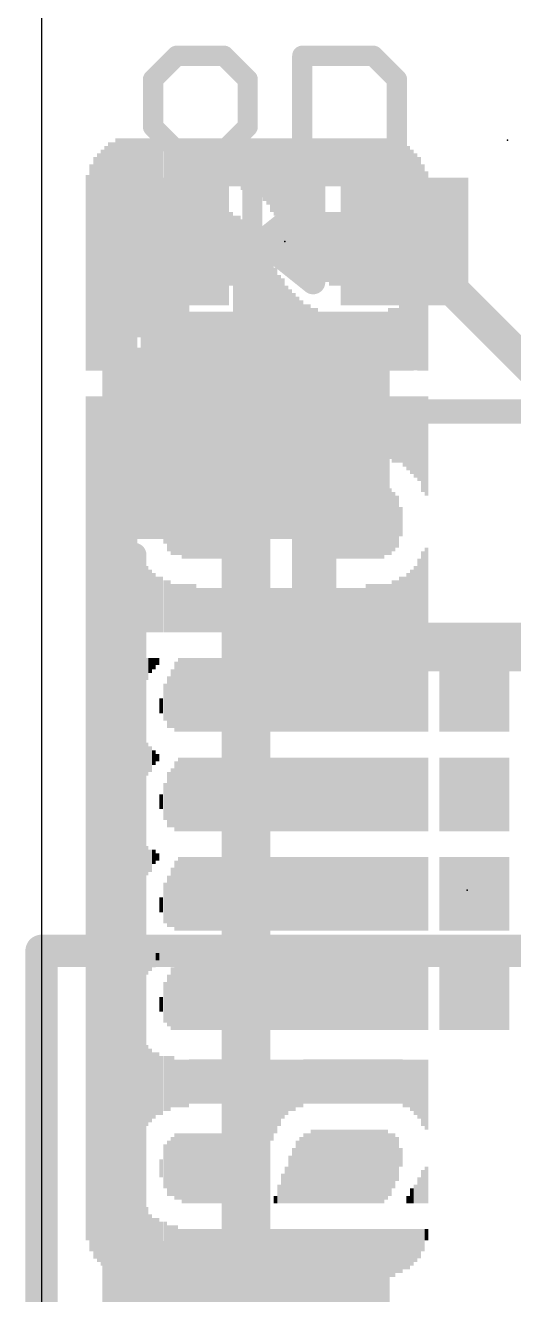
# Model space of a CAD drawing. Extents: x -0.1 to 33.1, y -0.2 to 19.1.
# Drawn here: x -0.1 to 2.96, y 6.35 to 14.31 of the extents above; entities that cross this region are included whole.
import ezdxf

# ---------------------------------------------------------------- set-up
doc = ezdxf.new("R2010")
doc.units = 0
for name, color, linetype in [('1', 12, 'CONTINUOUS'), ('20', 53, 'CONTINUOUS'), ('21', 40, 'CONTINUOUS'), ('22', 6, 'CONTINUOUS'), ('23', 40, 'CONTINUOUS'), ('24', 6, 'CONTINUOUS')]:
    doc.layers.add(name, color=color, linetype=linetype)

# ---------------------------------------------------------------- blocks, each defined once
blk = doc.blocks.new('RECT')
blk.add_solid([(-0.5, -0.5), (0.5, -0.5), (-0.5, 0.5), (0.5, 0.5)])

msp = doc.modelspace()

# ---------------------------------------------------------------- linework, layer by layer
at = {"layer": '1'}
for points, const_width in [([(0.774, 12.954), (0.774, 11.69)], 0.3048), ([(2.274, 12.954), (3.29, 11.938)], 0.2032), ([(0.774, 11.69), (1.281, 11.69)], 0.3048), ([(1.281, 11.69), (1.281, 11.0042)], 0.3048), ([(1.281, 11.69), (1.281, 10.414)], 0.3048), ([(1.281, 10.414), (1.281, 6.09)], 0.3048), ([(5.157, 10.414), (1.281, 10.414)], 0.3048), ([(0, 8.509), (33.02, 8.509)], 0.2032), ([(0, -0.127), (0, 8.509)], 0.2032)]:
    msp.add_lwpolyline(points, dxfattribs=dict(at, const_width=const_width))
for points, const_width in [([(0.8502, 12.954, 1), (0.6978, 12.954)], 0.1524), ([(2.3099, 12.9899, 1), (2.2381, 12.9181)], 0.1016), ([(0.774, 11.7662, 1), (0.774, 11.6138)], 0.1524), ([(1.3572, 11.69, 1), (1.2048, 11.69)], 0.1524), ([(1.3572, 11.69, 1), (1.2048, 11.69)], 0.1524), ([(1.281, 11.6138, 1), (1.281, 11.7662)], 0.1524), ([(0.6978, 11.69, 1), (0.8502, 11.69)], 0.1524), ([(1.2048, 11.0042, 1), (1.3572, 11.0042)], 0.1524), ([(1.3572, 10.414, 1), (1.2048, 10.414)], 0.1524), ([(1.281, 10.4902, 1), (1.281, 10.3378)], 0.1524), ([(1.2048, 10.414, 1), (1.3572, 10.414)], 0.1524), ([(0, 8.5598, 1), (0, 8.4582)], 0.1016), ([(0.0508, 8.509, 1), (-0.0508, 8.509)], 0.1016)]:
    msp.add_lwpolyline(points, format="xyb", dxfattribs=dict(at, const_width=const_width))
at = {"layer": '20'}
msp.add_line((0, 19.05), (0, 2.413), dxfattribs=at)
at = {"layer": '21'}
for points, const_width in [([(0.8468, 14.1187), (0.6985, 13.9704)], 0.127), ([(1.1434, 14.1187), (0.8468, 14.1187)], 0.127), ([(1.2917, 13.9704), (1.1434, 14.1187)], 0.127), ([(1.634, 13.5255), (1.634, 14.1187)], 0.127), ([(1.634, 14.1187), (2.0789, 14.1187)], 0.127), ([(2.0789, 14.1187), (2.2272, 13.9704)], 0.127), ([(0.6985, 13.9704), (0.6985, 13.6738)], 0.127), ([(1.2917, 13.6738), (1.2917, 13.9704)], 0.127), ([(2.2272, 13.9704), (2.2272, 13.5255)], 0.127), ([(0.6985, 13.6738), (0.8468, 13.5255)], 0.127), ([(1.1434, 13.5255), (1.2917, 13.6738)], 0.127), ([(0.8468, 13.5255), (1.1434, 13.5255)], 0.127), ([(1.7018, 13.208), (1.3843, 12.954)], 0.1524), ([(1.7018, 12.7), (1.7018, 13.208)], 0.1524), ([(1.5748, 13.1064), (1.7018, 13.1064)], 0.1524), ([(1.3843, 12.954), (1.7018, 12.7)], 0.1524), ([(1.3843, 12.954), (1.7018, 12.954)], 0.1524), ([(1.5748, 12.8016), (1.7018, 12.8016)], 0.1524), ([(2.281, 11.89), (4.881, 11.89)], 0.1524), ([(0.581, 10.99), (0.581, 6.79)], 0.1524)]:
    msp.add_lwpolyline(points, dxfattribs=dict(at, const_width=const_width))
for points, const_width in [([(0.8468, 14.1504, 1), (0.8468, 14.0869)], 0.0635), ([(0.8692, 14.0962, 1), (0.8243, 14.1411)], 0.0635), ([(1.1658, 14.1411, 1), (1.1209, 14.0962)], 0.0635), ([(1.1434, 14.0869, 1), (1.1434, 14.1504)], 0.0635), ([(1.634, 14.1504, 1), (1.634, 14.0869)], 0.0635), ([(1.6658, 14.1187, 1), (1.6023, 14.1187)], 0.0635), ([(2.1013, 14.1411, 1), (2.0564, 14.0962)], 0.0635), ([(2.0789, 14.0869, 1), (2.0789, 14.1504)], 0.0635), ([(0.7303, 13.9704, 1), (0.6667, 13.9704)], 0.0635), ([(0.676, 13.9928, 1), (0.721, 13.9479)], 0.0635), ([(1.3234, 13.9704, 1), (1.2599, 13.9704)], 0.0635), ([(1.2692, 13.9479, 1), (1.3141, 13.9928)], 0.0635), ([(2.2589, 13.9704, 1), (2.1954, 13.9704)], 0.0635), ([(2.2047, 13.9479, 1), (2.2496, 13.9928)], 0.0635), ([(0.6667, 13.6738, 1), (0.7303, 13.6738)], 0.0635), ([(0.721, 13.6962, 1), (0.676, 13.6513)], 0.0635), ([(1.2599, 13.6738, 1), (1.3234, 13.6738)], 0.0635), ([(1.3141, 13.6513, 1), (1.2692, 13.6962)], 0.0635), ([(0.8468, 13.5573, 1), (0.8468, 13.4938)], 0.0635), ([(0.8243, 13.503, 1), (0.8692, 13.548)], 0.0635), ([(1.1209, 13.548, 1), (1.1658, 13.503)], 0.0635), ([(1.1434, 13.4938, 1), (1.1434, 13.5573)], 0.0635), ([(1.6023, 13.5255, 1), (1.6658, 13.5255)], 0.0635), ([(2.1954, 13.5255, 1), (2.2589, 13.5255)], 0.0635), ([(1.7399, 13.208, 1), (1.6637, 13.208)], 0.0762), ([(1.7256, 13.1782, 1), (1.678, 13.2378)], 0.0762), ([(1.5748, 13.1445, 1), (1.5748, 13.0683)], 0.0762), ([(1.7018, 13.0683, 1), (1.7018, 13.1445)], 0.0762), ([(1.4081, 12.9838, 1), (1.3605, 12.9242)], 0.0762), ([(1.3843, 12.9921, 1), (1.3843, 12.9159)], 0.0762), ([(1.3605, 12.9838, 1), (1.4081, 12.9242)], 0.0762), ([(1.7018, 12.9159, 1), (1.7018, 12.9921)], 0.0762), ([(1.5748, 12.8397, 1), (1.5748, 12.7635)], 0.0762), ([(1.7018, 12.7635, 1), (1.7018, 12.8397)], 0.0762), ([(1.6637, 12.7, 1), (1.7399, 12.7)], 0.0762), ([(1.678, 12.6702, 1), (1.7256, 12.7298)], 0.0762), ([(2.281, 11.9281, 1), (2.281, 11.8519)], 0.0762), ([(0.6191, 10.99, 1), (0.5429, 10.99)], 0.0762), ([(0.5429, 6.79, 1), (0.6191, 6.79)], 0.0762)]:
    msp.add_lwpolyline(points, format="xyb", dxfattribs=dict(at, const_width=const_width))
at = {"layer": '23'}
for p in [(1.524, 12.954), (2.667, 8.89)]:
    msp.add_point(p, dxfattribs=at)
at = {"layer": '24'}
msp.add_point((2.921, 13.589), dxfattribs=at)

# ---------------------------------------------------------------- block references
at = {"layer": '1', "xscale": 0.8, "yscale": 0.8, "rotation": 90}
for p in [(0.774, 12.954), (2.274, 12.954)]:
    msp.add_blockref('RECT', p, dxfattribs=at)
at = {"layer": '1', "xscale": 1.8, "yscale": 1.2}
for p in [(1.281, 11.69), (1.281, 6.09)]:
    msp.add_blockref('RECT', p, dxfattribs=at)
at = {"layer": '21', "xscale": 0.762, "yscale": 0.127, "rotation": 90}
msp.add_blockref('RECT', (1.3208, 12.954), dxfattribs=at)
at = {"layer": '22', "rotation": 270}
for p, xscale, yscale in [((0.381, 12.8384), 1.3843, 0.0229), ((0.404, 12.8499), 1.4072, 0.0231), ((0.4271, 12.8613), 1.43, 0.0231), ((0.4502, 12.8613), 1.43, 0.0231), ((0.4733, 12.874), 1.4554, 0.0231), ((0.4964, 12.874), 1.4554, 0.0231), ((0.5196, 12.874), 1.4554, 0.0231), ((0.5427, 12.874), 1.4554, 0.0231), ((0.5658, 12.874), 1.4554, 0.0231), ((0.5889, 12.874), 1.4554, 0.0231), ((0.612, 13.3477), 0.508, 0.0231), ((0.635, 13.3706), 0.4623, 0.0229), ((0.658, 13.3934), 0.4166, 0.0231), ((0.6811, 13.4049), 0.3937, 0.0231), ((0.7042, 13.4163), 0.3708, 0.0231), ((0.7273, 13.4163), 0.3708, 0.0231), ((0.7504, 13.4277), 0.348, 0.0231), ((0.7736, 13.4391), 0.3251, 0.0231), ((0.7967, 13.4391), 0.3251, 0.0231), ((0.8198, 13.4391), 0.3251, 0.0231), ((0.8429, 13.4506), 0.3023, 0.0231), ((0.866, 13.4506), 0.3023, 0.0231), ((0.889, 13.4506), 0.3023, 0.0229), ((0.912, 13.4506), 0.3023, 0.0231), ((0.9351, 13.4506), 0.3023, 0.0231), ((0.9582, 13.4506), 0.3023, 0.0231), ((0.9813, 13.4506), 0.3023, 0.0231), ((1.0044, 13.4506), 0.3023, 0.0231), ((1.0276, 13.4506), 0.3023, 0.0231), ((1.0507, 13.4506), 0.3023, 0.0231), ((1.0738, 13.4506), 0.3023, 0.0231), ((1.0969, 13.4506), 0.3023, 0.0231), ((1.12, 13.4506), 0.3023, 0.0231), ((1.143, 13.4506), 0.3023, 0.0229), ((1.166, 13.4506), 0.3023, 0.0231), ((1.1891, 13.4506), 0.3023, 0.0231), ((1.2122, 13.4506), 0.3023, 0.0231), ((1.2353, 13.4506), 0.3023, 0.0231), ((1.2584, 13.4391), 0.3251, 0.0231), ((1.2816, 13.4391), 0.3251, 0.0231), ((1.3047, 13.4391), 0.3251, 0.0231), ((1.3278, 13.4277), 0.348, 0.0231), ((1.3509, 13.4163), 0.3708, 0.0231), ((1.374, 13.4163), 0.3708, 0.0231), ((1.397, 13.4049), 0.3937, 0.0229), ((1.42, 13.3934), 0.4166, 0.0231), ((1.4431, 13.3706), 0.4623, 0.0231), ((1.4662, 13.3591), 0.4851, 0.0231), ((1.4893, 13.335), 0.5334, 0.0231), ((1.5124, 13.3236), 0.5563, 0.0231), ((1.5356, 13.3007), 0.602, 0.0231), ((1.5587, 13.2779), 0.6477, 0.0231), ((1.5818, 13.2664), 0.6706, 0.0231), ((1.6049, 13.2436), 0.7163, 0.0231), ((1.628, 13.2321), 0.7391, 0.0231), ((1.651, 13.208), 0.7874, 0.0229), ((1.674, 13.1851), 0.8331, 0.0231), ((1.6971, 13.1737), 0.856, 0.0231), ((1.7202, 13.1623), 0.8788, 0.0231), ((1.7433, 13.1509), 0.9017, 0.0231), ((1.7664, 13.1509), 0.9017, 0.0231), ((1.7896, 13.4506), 0.3023, 0.0231), ((1.8127, 13.4506), 0.3023, 0.0231), ((1.8358, 13.4506), 0.3023, 0.0231), ((1.8589, 13.4506), 0.3023, 0.0231), ((1.882, 13.4506), 0.3023, 0.0231), ((1.905, 13.4506), 0.3023, 0.0229), ((1.928, 13.4506), 0.3023, 0.0231), ((1.9511, 13.4506), 0.3023, 0.0231), ((1.9742, 13.4506), 0.3023, 0.0231), ((1.9973, 13.4506), 0.3023, 0.0231), ((2.0204, 13.4506), 0.3023, 0.0231), ((2.0436, 13.4506), 0.3023, 0.0231), ((2.0667, 13.4506), 0.3023, 0.0231), ((2.0898, 13.4506), 0.3023, 0.0231), ((2.1129, 13.4506), 0.3023, 0.0231), ((2.136, 13.4506), 0.3023, 0.0231), ((2.159, 13.4506), 0.3023, 0.0229), ((2.182, 13.4391), 0.3251, 0.0231), ((2.2051, 13.4391), 0.3251, 0.0231), ((2.2282, 13.4391), 0.3251, 0.0231), ((2.2513, 13.415), 0.3226, 0.0231), ((2.2744, 13.415), 0.3226, 0.0231), ((2.2976, 13.3922), 0.3226, 0.0231), ((2.3207, 13.3693), 0.3226, 0.0231), ((0.3349, 12.8156), 1.3386, 0.0231), ((0.358, 12.827), 1.3614, 0.0231), ((2.3438, 13.3464), 0.3226, 0.0231), ((2.3669, 13.3121), 0.3454, 0.0231), ((0.2887, 12.7584), 1.2243, 0.0231), ((0.3118, 12.7927), 1.2929, 0.0231), ((2.39, 13.2664), 0.3454, 0.0231), ((2.413, 13.2309), 0.3251, 0.0229), ((0.866, 12.9197), 0.4394, 0.0231), ((0.889, 12.9083), 0.4623, 0.0229), ((0.912, 12.9083), 0.4623, 0.0231), ((0.9351, 12.9083), 0.4623, 0.0231), ((0.9582, 12.9083), 0.4623, 0.0231), ((0.9813, 12.9083), 0.4623, 0.0231), ((1.0044, 12.9083), 0.4623, 0.0231), ((1.0276, 12.9083), 0.4623, 0.0231), ((1.0507, 12.9083), 0.4623, 0.0231), ((1.0738, 12.9083), 0.4623, 0.0231), ((1.0969, 12.9083), 0.4623, 0.0231), ((1.12, 12.9083), 0.4623, 0.0231), ((1.143, 12.9083), 0.4623, 0.0229), ((1.166, 12.9083), 0.4623, 0.0231), ((1.1891, 12.9083), 0.4623, 0.0231), ((1.7896, 12.9197), 0.4394, 0.0231), ((1.8127, 12.9083), 0.4623, 0.0231), ((1.8358, 12.9083), 0.4623, 0.0231), ((1.8589, 12.9083), 0.4623, 0.0231), ((1.882, 12.9083), 0.4623, 0.0231), ((1.905, 12.9083), 0.4623, 0.0229), ((1.928, 12.9083), 0.4623, 0.0231), ((1.9511, 12.9083), 0.4623, 0.0231), ((1.9742, 12.9083), 0.4623, 0.0231), ((1.9973, 12.9083), 0.4623, 0.0231), ((2.0204, 12.9083), 0.4623, 0.0231), ((2.0436, 12.9083), 0.4623, 0.0231), ((2.0667, 12.9083), 0.4623, 0.0231), ((2.0898, 12.9083), 0.4623, 0.0231), ((2.1129, 12.9083), 0.4623, 0.0231), ((2.136, 12.9083), 0.4623, 0.0231), ((2.159, 12.9197), 0.4394, 0.0229), ((0.7736, 12.907), 0.3226, 0.0231), ((0.7967, 12.9083), 0.3708, 0.0231), ((0.8198, 12.9083), 0.4166, 0.0231), ((0.8429, 12.9083), 0.4166, 0.0231), ((1.2122, 12.6314), 0.9703, 0.0231), ((1.2353, 12.6314), 0.9703, 0.0231), ((1.2584, 12.62), 0.9474, 0.0231), ((1.2816, 12.6073), 0.922, 0.0231), ((1.3047, 12.5959), 0.8992, 0.0231), ((2.182, 12.9083), 0.4166, 0.0231), ((2.2051, 12.9083), 0.3708, 0.0231), ((2.2282, 12.907), 0.3226, 0.0231), ((0.7504, 12.907), 0.1854, 0.0231), ((1.3278, 12.5844), 0.8763, 0.0231), ((1.3509, 12.5616), 0.8306, 0.0231), ((2.2513, 12.907), 0.2311, 0.0231), ((1.374, 12.5387), 0.7849, 0.0231), ((1.397, 12.5273), 0.762, 0.0229), ((1.42, 12.5044), 0.7163, 0.0231), ((1.4431, 12.493), 0.6934, 0.0231), ((1.4662, 12.4689), 0.6452, 0.0231), ((1.4893, 12.446), 0.5994, 0.0231), ((2.413, 12.446), 0.5994, 0.0229), ((0.612, 12.5387), 0.3683, 0.0231), ((0.635, 12.5159), 0.3226, 0.0229), ((1.5124, 12.4346), 0.5766, 0.0231), ((1.5356, 12.4117), 0.5309, 0.0231), ((1.5587, 12.4003), 0.508, 0.0231), ((2.3669, 12.4117), 0.5309, 0.0231), ((2.39, 12.4346), 0.5766, 0.0231), ((0.658, 12.493), 0.2769, 0.0231), ((0.6811, 12.4816), 0.254, 0.0231), ((0.7042, 12.4701), 0.2311, 0.0231), ((0.7273, 12.4701), 0.2311, 0.0231), ((1.5818, 12.3889), 0.4851, 0.0231), ((1.6049, 12.3774), 0.4623, 0.0231), ((1.628, 12.366), 0.4394, 0.0231), ((2.2976, 12.366), 0.4394, 0.0231), ((2.3207, 12.3774), 0.4623, 0.0231), ((2.3438, 12.3889), 0.4851, 0.0231), ((0.7504, 12.4574), 0.2057, 0.0231), ((0.7736, 12.3533), 0.414, 0.0231), ((0.7967, 12.3419), 0.3912, 0.0231), ((0.8198, 12.3419), 0.3912, 0.0231), ((0.8429, 12.3419), 0.3912, 0.0231), ((0.866, 12.3304), 0.3683, 0.0231), ((0.889, 12.3304), 0.3683, 0.0229), ((0.912, 12.3304), 0.3683, 0.0231), ((0.9351, 12.3304), 0.3683, 0.0231), ((0.9582, 12.3304), 0.3683, 0.0231), ((0.9813, 12.3304), 0.3683, 0.0231), ((1.0044, 12.3304), 0.3683, 0.0231), ((1.0276, 12.3304), 0.3683, 0.0231), ((1.0507, 12.3304), 0.3683, 0.0231), ((1.0738, 12.3304), 0.3683, 0.0231), ((1.0969, 12.3304), 0.3683, 0.0231), ((1.12, 12.3304), 0.3683, 0.0231), ((1.143, 12.3304), 0.3683, 0.0229), ((1.166, 12.3304), 0.3683, 0.0231), ((1.1891, 12.3304), 0.3683, 0.0231), ((1.651, 12.3533), 0.414, 0.0229), ((1.674, 12.3533), 0.414, 0.0231), ((1.6971, 12.3419), 0.3912, 0.0231), ((1.7202, 12.3419), 0.3912, 0.0231), ((1.7433, 12.3304), 0.3683, 0.0231), ((1.7664, 12.3304), 0.3683, 0.0231), ((1.7896, 12.3304), 0.3683, 0.0231), ((1.8127, 12.3304), 0.3683, 0.0231), ((1.8358, 12.3304), 0.3683, 0.0231), ((1.8589, 12.3304), 0.3683, 0.0231), ((1.882, 12.3304), 0.3683, 0.0231), ((1.905, 12.3304), 0.3683, 0.0229), ((1.928, 12.3304), 0.3683, 0.0231), ((1.9511, 12.3304), 0.3683, 0.0231), ((1.9742, 12.3304), 0.3683, 0.0231), ((1.9973, 12.3304), 0.3683, 0.0231), ((2.0204, 12.3304), 0.3683, 0.0231), ((2.0436, 12.3304), 0.3683, 0.0231), ((2.0667, 12.3304), 0.3683, 0.0231), ((2.0898, 12.3304), 0.3683, 0.0231), ((2.1129, 12.3304), 0.3683, 0.0231), ((2.136, 12.3304), 0.3683, 0.0231), ((2.159, 12.3304), 0.3683, 0.0229), ((2.182, 12.3419), 0.3912, 0.0231), ((2.2051, 12.3419), 0.3912, 0.0231), ((2.2282, 12.3419), 0.3912, 0.0231), ((2.2513, 12.3533), 0.414, 0.0231), ((2.2744, 12.3533), 0.414, 0.0231), ((0.2887, 9.3396), 5.2883, 0.0231), ((0.3118, 9.3053), 5.3569, 0.0231), ((0.3349, 9.2824), 5.4026, 0.0231), ((0.358, 9.271), 5.4254, 0.0231), ((0.381, 9.2596), 5.4483, 0.0229), ((0.404, 9.2481), 5.4712, 0.0231), ((0.4271, 9.2481), 5.4712, 0.0231), ((0.4502, 9.2367), 5.494, 0.0231), ((0.4733, 9.2367), 5.494, 0.0231), ((0.4964, 9.224), 5.5194, 0.0231), ((0.5196, 9.224), 5.5194, 0.0231), ((0.5427, 9.224), 5.5194, 0.0231), ((0.5658, 9.224), 5.5194, 0.0231), ((0.5889, 9.224), 5.5194, 0.0231), ((0.7736, 11.7767), 0.414, 0.0231), ((0.7967, 11.7767), 0.414, 0.0231), ((0.8198, 11.7881), 0.3912, 0.0231), ((0.8429, 11.7881), 0.3912, 0.0231), ((0.866, 11.7881), 0.3912, 0.0231), ((0.889, 11.7881), 0.3912, 0.0229), ((0.912, 11.7996), 0.3683, 0.0231), ((0.9351, 11.7996), 0.3683, 0.0231), ((0.9582, 11.7996), 0.3683, 0.0231), ((0.9813, 11.7996), 0.3683, 0.0231), ((1.0044, 11.7996), 0.3683, 0.0231), ((1.0276, 11.7996), 0.3683, 0.0231), ((1.0507, 11.7996), 0.3683, 0.0231), ((1.0738, 11.7996), 0.3683, 0.0231), ((1.0969, 11.7996), 0.3683, 0.0231), ((1.12, 11.7996), 0.3683, 0.0231), ((1.143, 11.7996), 0.3683, 0.0229), ((1.166, 11.7996), 0.3683, 0.0231), ((1.1891, 11.7996), 0.3683, 0.0231), ((1.2122, 11.7996), 0.3683, 0.0231), ((1.2353, 11.7996), 0.3683, 0.0231), ((1.2584, 11.7996), 0.3683, 0.0231), ((1.2816, 11.7996), 0.3683, 0.0231), ((1.3047, 11.7996), 0.3683, 0.0231), ((1.3278, 11.7996), 0.3683, 0.0231), ((1.3509, 11.7996), 0.3683, 0.0231), ((1.374, 11.7996), 0.3683, 0.0231), ((1.397, 11.7996), 0.3683, 0.0229), ((1.42, 11.7996), 0.3683, 0.0231), ((1.4431, 11.7996), 0.3683, 0.0231), ((1.4662, 11.7996), 0.3683, 0.0231), ((1.4893, 11.7996), 0.3683, 0.0231), ((1.5124, 11.7996), 0.3683, 0.0231), ((1.5356, 11.7996), 0.3683, 0.0231), ((1.5587, 11.7996), 0.3683, 0.0231), ((1.5818, 11.7996), 0.3683, 0.0231), ((1.6049, 11.7996), 0.3683, 0.0231), ((1.628, 11.7996), 0.3683, 0.0231), ((1.651, 11.7996), 0.3683, 0.0229), ((1.674, 11.7996), 0.3683, 0.0231), ((1.6971, 11.7996), 0.3683, 0.0231), ((1.7202, 11.7996), 0.3683, 0.0231), ((1.7433, 11.7996), 0.3683, 0.0231), ((1.7664, 11.7996), 0.3683, 0.0231), ((1.7896, 11.7996), 0.3683, 0.0231), ((1.8127, 11.7996), 0.3683, 0.0231), ((1.8358, 11.7996), 0.3683, 0.0231), ((1.8589, 11.7996), 0.3683, 0.0231), ((1.882, 11.7996), 0.3683, 0.0231), ((1.905, 11.7996), 0.3683, 0.0229), ((1.928, 11.7996), 0.3683, 0.0231), ((1.9511, 11.7996), 0.3683, 0.0231), ((1.9742, 11.7996), 0.3683, 0.0231), ((1.9973, 11.7996), 0.3683, 0.0231), ((2.0204, 11.7996), 0.3683, 0.0231), ((2.0436, 11.7996), 0.3683, 0.0231), ((2.0667, 11.7996), 0.3683, 0.0231), ((2.0898, 11.7996), 0.3683, 0.0231), ((2.1129, 11.7881), 0.3912, 0.0231), ((2.136, 11.7881), 0.3912, 0.0231), ((2.159, 11.7881), 0.3912, 0.0229), ((2.182, 11.7881), 0.3912, 0.0231), ((2.2051, 11.7767), 0.414, 0.0231), ((2.2282, 11.7767), 0.414, 0.0231), ((2.2513, 11.7767), 0.414, 0.0231), ((2.2744, 11.764), 0.4394, 0.0231), ((2.2976, 11.7526), 0.4623, 0.0231), ((2.3207, 11.7412), 0.4851, 0.0231), ((2.3438, 11.7297), 0.508, 0.0231), ((2.3669, 11.7183), 0.5309, 0.0231), ((2.39, 11.684), 0.5994, 0.0231), ((2.413, 11.6726), 0.6223, 0.0229), ((0.612, 11.5799), 0.3912, 0.0231), ((0.635, 11.6027), 0.3454, 0.0229), ((0.658, 11.6256), 0.2997, 0.0231), ((0.6811, 11.637), 0.2769, 0.0231), ((0.7042, 11.6484), 0.254, 0.0231), ((0.7273, 11.6599), 0.2311, 0.0231), ((0.7504, 11.6599), 0.2311, 0.0231), ((0.7967, 11.1989), 0.3708, 0.0231), ((0.8198, 11.1989), 0.4166, 0.0231), ((0.8429, 11.1989), 0.4166, 0.0231), ((0.866, 11.2103), 0.4394, 0.0231), ((0.889, 11.1989), 0.4623, 0.0229), ((0.912, 11.1989), 0.4623, 0.0231), ((0.9351, 11.1989), 0.4623, 0.0231), ((0.9582, 11.1989), 0.4623, 0.0231), ((0.9813, 11.1989), 0.4623, 0.0231), ((1.0044, 11.1989), 0.4623, 0.0231), ((1.0276, 11.1989), 0.4623, 0.0231), ((1.0507, 11.1989), 0.4623, 0.0231), ((1.0738, 11.1989), 0.4623, 0.0231), ((1.0969, 11.1989), 0.4623, 0.0231), ((1.12, 11.1989), 0.4623, 0.0231), ((1.143, 11.1989), 0.4623, 0.0229), ((1.166, 11.1989), 0.4623, 0.0231), ((1.1891, 11.1989), 0.4623, 0.0231), ((1.2122, 11.1989), 0.4623, 0.0231), ((1.2353, 11.1989), 0.4623, 0.0231), ((1.2584, 11.1989), 0.4623, 0.0231), ((1.2816, 11.1989), 0.4623, 0.0231), ((1.3047, 11.1989), 0.4623, 0.0231), ((1.3278, 11.1989), 0.4623, 0.0231), ((1.3509, 11.1989), 0.4623, 0.0231), ((1.374, 11.1989), 0.4623, 0.0231), ((1.397, 11.1989), 0.4623, 0.0229), ((1.5818, 10.9677), 0.9246, 0.0231), ((1.6049, 10.9677), 0.9246, 0.0231), ((1.628, 10.9677), 0.9246, 0.0231), ((1.651, 10.9677), 0.9246, 0.0229), ((1.674, 10.9677), 0.9246, 0.0231), ((1.6971, 10.9677), 0.9246, 0.0231), ((1.7202, 10.9677), 0.9246, 0.0231), ((1.7433, 10.9677), 0.9246, 0.0231), ((1.7664, 10.9677), 0.9246, 0.0231), ((1.7896, 10.9677), 0.9246, 0.0231), ((1.8127, 10.9677), 0.9246, 0.0231), ((1.8358, 10.9677), 0.9246, 0.0231), ((1.8589, 11.1989), 0.4623, 0.0231), ((1.882, 11.1989), 0.4623, 0.0231), ((1.905, 11.1989), 0.4623, 0.0229), ((1.928, 11.1989), 0.4623, 0.0231), ((1.9511, 11.1989), 0.4623, 0.0231), ((1.9742, 11.1989), 0.4623, 0.0231), ((1.9973, 11.1989), 0.4623, 0.0231), ((2.0204, 11.1989), 0.4623, 0.0231), ((2.0436, 11.1989), 0.4623, 0.0231), ((2.0667, 11.1989), 0.4623, 0.0231), ((2.0898, 11.1989), 0.4623, 0.0231), ((2.1129, 11.1989), 0.4623, 0.0231), ((2.136, 11.1989), 0.4623, 0.0231), ((2.159, 11.1989), 0.4166, 0.0229), ((2.182, 11.1989), 0.4166, 0.0231), ((2.2051, 11.1989), 0.3708, 0.0231), ((0.7736, 11.2001), 0.2769, 0.0231), ((2.2282, 11.1989), 0.3251, 0.0231), ((0.7504, 11.1989), 0.1372, 0.0231), ((2.2513, 11.1989), 0.1829, 0.0231), ((0.612, 10.7709), 0.5309, 0.0231), ((2.39, 10.7594), 0.508, 0.0231), ((2.413, 10.7709), 0.5309, 0.0229), ((0.635, 10.7366), 0.4623, 0.0229), ((0.658, 10.7137), 0.4166, 0.0231), ((0.6811, 10.7023), 0.3937, 0.0231), ((2.3207, 10.7023), 0.3937, 0.0231), ((2.3438, 10.7137), 0.4166, 0.0231), ((2.3669, 10.7366), 0.4623, 0.0231), ((0.7042, 10.6909), 0.3708, 0.0231), ((0.7273, 10.6794), 0.348, 0.0231), ((0.7504, 10.6794), 0.348, 0.0231), ((0.7736, 10.668), 0.3251, 0.0231), ((0.7967, 10.668), 0.3251, 0.0231), ((2.2051, 10.668), 0.3251, 0.0231), ((2.2282, 10.668), 0.3251, 0.0231), ((2.2513, 10.6794), 0.348, 0.0231), ((2.2744, 10.6794), 0.348, 0.0231), ((2.2976, 10.6909), 0.3708, 0.0231), ((0.8198, 10.6566), 0.3023, 0.0231), ((0.8429, 10.6566), 0.3023, 0.0231), ((0.866, 10.6566), 0.3023, 0.0231), ((0.889, 10.6566), 0.3023, 0.0229), ((0.912, 10.6566), 0.3023, 0.0231), ((0.9351, 10.6566), 0.3023, 0.0231), ((0.9582, 10.6566), 0.3023, 0.0231), ((0.9813, 10.6439), 0.2769, 0.0231), ((1.0044, 10.6439), 0.2769, 0.0231), ((1.0276, 10.6439), 0.2769, 0.0231), ((1.0507, 10.6439), 0.2769, 0.0231), ((1.0738, 10.6439), 0.2769, 0.0231), ((1.0969, 10.6439), 0.2769, 0.0231), ((1.12, 10.6439), 0.2769, 0.0231), ((1.143, 10.6439), 0.2769, 0.0229), ((1.166, 10.6439), 0.2769, 0.0231), ((1.1891, 10.6439), 0.2769, 0.0231), ((1.2122, 10.6439), 0.2769, 0.0231), ((1.2353, 10.6439), 0.2769, 0.0231), ((1.2584, 10.6439), 0.2769, 0.0231), ((1.2816, 10.6439), 0.2769, 0.0231), ((1.3047, 10.6439), 0.2769, 0.0231), ((1.3278, 10.6439), 0.2769, 0.0231), ((1.3509, 10.6439), 0.2769, 0.0231), ((1.374, 10.6439), 0.2769, 0.0231), ((1.397, 10.6439), 0.2769, 0.0229), ((1.42, 10.6439), 0.2769, 0.0231), ((1.4431, 10.6439), 0.2769, 0.0231), ((1.4662, 10.6439), 0.2769, 0.0231), ((1.4893, 10.6439), 0.2769, 0.0231), ((1.5124, 10.6439), 0.2769, 0.0231), ((1.5356, 10.6439), 0.2769, 0.0231), ((1.5587, 10.6439), 0.2769, 0.0231), ((1.8589, 10.6439), 0.2769, 0.0231), ((1.882, 10.6439), 0.2769, 0.0231), ((1.905, 10.6439), 0.2769, 0.0229), ((1.928, 10.6439), 0.2769, 0.0231), ((1.9511, 10.6439), 0.2769, 0.0231), ((1.9742, 10.6439), 0.2769, 0.0231), ((1.9973, 10.6439), 0.2769, 0.0231), ((2.0204, 10.6439), 0.2769, 0.0231), ((2.0436, 10.6566), 0.3023, 0.0231), ((2.0667, 10.6566), 0.3023, 0.0231), ((2.0898, 10.6566), 0.3023, 0.0231), ((2.1129, 10.6566), 0.3023, 0.0231), ((2.136, 10.6566), 0.3023, 0.0231), ((2.159, 10.6566), 0.3023, 0.0229), ((2.182, 10.6566), 0.3023, 0.0231), ((0.612, 10.2299), 0.2311, 0.0231), ((0.635, 10.2641), 0.1626, 0.0229), ((0.658, 10.2756), 0.1397, 0.0231), ((0.6811, 10.2984), 0.094, 0.0231), ((0.7042, 10.3099), 0.0711, 0.0231), ((0.7273, 10.3226), 0.0457, 0.0231), ((0.866, 10.1143), 0.4623, 0.0231), ((0.889, 10.1143), 0.4623, 0.0229), ((0.912, 10.1143), 0.4623, 0.0231), ((0.9351, 10.1143), 0.4623, 0.0231), ((0.9582, 10.1143), 0.4623, 0.0231), ((0.9813, 10.1143), 0.4623, 0.0231), ((1.0044, 10.1143), 0.4623, 0.0231), ((1.0276, 10.1143), 0.4623, 0.0231), ((1.0507, 10.1143), 0.4623, 0.0231), ((1.0738, 10.1143), 0.4623, 0.0231), ((1.0969, 10.1143), 0.4623, 0.0231), ((1.12, 10.1143), 0.4623, 0.0231), ((1.143, 10.1143), 0.4623, 0.0229), ((1.166, 10.1143), 0.4623, 0.0231), ((1.1891, 10.1143), 0.4623, 0.0231), ((1.2122, 10.1143), 0.4623, 0.0231), ((1.2353, 10.1143), 0.4623, 0.0231), ((1.2584, 10.1143), 0.4623, 0.0231), ((1.2816, 10.1143), 0.4623, 0.0231), ((1.3047, 10.1143), 0.4623, 0.0231), ((1.3278, 10.1143), 0.4623, 0.0231), ((1.3509, 10.1143), 0.4623, 0.0231), ((1.374, 10.1143), 0.4623, 0.0231), ((1.397, 10.1143), 0.4623, 0.0229), ((1.42, 10.1143), 0.4623, 0.0231), ((1.4431, 10.1143), 0.4623, 0.0231), ((1.4662, 10.1143), 0.4623, 0.0231), ((1.4893, 10.1143), 0.4623, 0.0231), ((1.5124, 10.1143), 0.4623, 0.0231), ((1.5356, 10.1143), 0.4623, 0.0231), ((1.5587, 10.1143), 0.4623, 0.0231), ((1.5818, 10.1143), 0.4623, 0.0231), ((1.6049, 10.1143), 0.4623, 0.0231), ((1.628, 10.1143), 0.4623, 0.0231), ((1.651, 10.1143), 0.4623, 0.0229), ((1.674, 10.1143), 0.4623, 0.0231), ((1.6971, 10.1143), 0.4623, 0.0231), ((1.7202, 10.1143), 0.4623, 0.0231), ((1.7433, 10.1143), 0.4623, 0.0231), ((1.7664, 10.1143), 0.4623, 0.0231), ((1.7896, 10.1143), 0.4623, 0.0231), ((1.8127, 10.1143), 0.4623, 0.0231), ((1.8358, 10.1143), 0.4623, 0.0231), ((1.8589, 10.1143), 0.4623, 0.0231), ((1.882, 10.1143), 0.4623, 0.0231), ((1.905, 10.1143), 0.4623, 0.0229), ((1.928, 10.1143), 0.4623, 0.0231), ((1.9511, 10.1143), 0.4623, 0.0231), ((1.9742, 10.1143), 0.4623, 0.0231), ((1.9973, 10.1143), 0.4623, 0.0231), ((2.0204, 10.1143), 0.4623, 0.0231), ((2.0436, 10.1143), 0.4623, 0.0231), ((2.0667, 10.1143), 0.4623, 0.0231), ((2.0898, 10.1143), 0.4623, 0.0231), ((2.1129, 10.1143), 0.4623, 0.0231), ((2.136, 10.1143), 0.4623, 0.0231), ((2.159, 10.1143), 0.4623, 0.0229), ((2.182, 10.1143), 0.4623, 0.0231), ((2.2051, 10.1143), 0.4623, 0.0231), ((2.2282, 10.1143), 0.4623, 0.0231), ((2.2513, 10.1143), 0.4623, 0.0231), ((2.2744, 10.1143), 0.4623, 0.0231), ((2.2976, 10.1143), 0.4623, 0.0231), ((2.3207, 10.1143), 0.4623, 0.0231), ((2.3438, 10.1143), 0.4623, 0.0231), ((2.3669, 10.1143), 0.4623, 0.0231), ((2.39, 10.1143), 0.4623, 0.0231), ((2.413, 10.1143), 0.4623, 0.0229), ((2.5053, 10.1143), 0.4623, 0.0231), ((2.5284, 10.1143), 0.4623, 0.0231), ((2.5516, 10.1143), 0.4623, 0.0231), ((2.5747, 10.1143), 0.4623, 0.0231), ((2.5978, 10.1143), 0.4623, 0.0231), ((2.6209, 10.1143), 0.4623, 0.0231), ((2.644, 10.1143), 0.4623, 0.0231), ((2.667, 10.1143), 0.4623, 0.0229), ((2.69, 10.1143), 0.4623, 0.0231), ((2.7131, 10.1143), 0.4623, 0.0231), ((2.7362, 10.1143), 0.4623, 0.0231), ((2.7593, 10.1143), 0.4623, 0.0231), ((2.7824, 10.1143), 0.4623, 0.0231), ((2.8056, 10.1143), 0.4623, 0.0231), ((2.8287, 10.1143), 0.4623, 0.0231), ((2.8518, 10.1143), 0.4623, 0.0231), ((2.8749, 10.1143), 0.4623, 0.0231), ((2.898, 10.1143), 0.4623, 0.0231), ((2.921, 10.1143), 0.4623, 0.0229), ((0.8198, 10.0902), 0.3683, 0.0231), ((0.8429, 10.1029), 0.4394, 0.0231), ((0.7736, 10.0673), 0.2311, 0.0231), ((0.7967, 10.0673), 0.3226, 0.0231), ((0.7504, 10.0444), 0.094, 0.0231), ((0.612, 9.6977), 0.3708, 0.0231), ((0.635, 9.699), 0.2769, 0.0229), ((0.658, 9.7104), 0.2083, 0.0231), ((0.6811, 9.7104), 0.1626, 0.0231), ((0.7042, 9.7206), 0.0914, 0.0231), ((0.7273, 9.7206), 0.0457, 0.0231), ((0.866, 9.4894), 0.4623, 0.0231), ((0.889, 9.4894), 0.4623, 0.0229), ((0.912, 9.4894), 0.4623, 0.0231), ((0.9351, 9.4894), 0.4623, 0.0231), ((0.9582, 9.4894), 0.4623, 0.0231), ((0.9813, 9.4894), 0.4623, 0.0231), ((1.0044, 9.4894), 0.4623, 0.0231), ((1.0276, 9.4894), 0.4623, 0.0231), ((1.0507, 9.4894), 0.4623, 0.0231), ((1.0738, 9.4894), 0.4623, 0.0231), ((1.0969, 9.4894), 0.4623, 0.0231), ((1.12, 9.4894), 0.4623, 0.0231), ((1.143, 9.4894), 0.4623, 0.0229), ((1.166, 9.4894), 0.4623, 0.0231), ((1.1891, 9.4894), 0.4623, 0.0231), ((1.2122, 9.4894), 0.4623, 0.0231), ((1.2353, 9.4894), 0.4623, 0.0231), ((1.2584, 9.4894), 0.4623, 0.0231), ((1.2816, 9.4894), 0.4623, 0.0231), ((1.3047, 9.4894), 0.4623, 0.0231), ((1.3278, 9.4894), 0.4623, 0.0231), ((1.3509, 9.4894), 0.4623, 0.0231), ((1.374, 9.4894), 0.4623, 0.0231), ((1.397, 9.4894), 0.4623, 0.0229), ((1.42, 9.4894), 0.4623, 0.0231), ((1.4431, 9.4894), 0.4623, 0.0231), ((1.4662, 9.4894), 0.4623, 0.0231), ((1.4893, 9.4894), 0.4623, 0.0231), ((1.5124, 9.4894), 0.4623, 0.0231), ((1.5356, 9.4894), 0.4623, 0.0231), ((1.5587, 9.4894), 0.4623, 0.0231), ((1.5818, 9.4894), 0.4623, 0.0231), ((1.6049, 9.4894), 0.4623, 0.0231), ((1.628, 9.4894), 0.4623, 0.0231), ((1.651, 9.4894), 0.4623, 0.0229), ((1.674, 9.4894), 0.4623, 0.0231), ((1.6971, 9.4894), 0.4623, 0.0231), ((1.7202, 9.4894), 0.4623, 0.0231), ((1.7433, 9.4894), 0.4623, 0.0231), ((1.7664, 9.4894), 0.4623, 0.0231), ((1.7896, 9.4894), 0.4623, 0.0231), ((1.8127, 9.4894), 0.4623, 0.0231), ((1.8358, 9.4894), 0.4623, 0.0231), ((1.8589, 9.4894), 0.4623, 0.0231), ((1.882, 9.4894), 0.4623, 0.0231), ((1.905, 9.4894), 0.4623, 0.0229), ((1.928, 9.4894), 0.4623, 0.0231), ((1.9511, 9.4894), 0.4623, 0.0231), ((1.9742, 9.4894), 0.4623, 0.0231), ((1.9973, 9.4894), 0.4623, 0.0231), ((2.0204, 9.4894), 0.4623, 0.0231), ((2.0436, 9.4894), 0.4623, 0.0231), ((2.0667, 9.4894), 0.4623, 0.0231), ((2.0898, 9.4894), 0.4623, 0.0231), ((2.1129, 9.4894), 0.4623, 0.0231), ((2.136, 9.4894), 0.4623, 0.0231), ((2.159, 9.4894), 0.4623, 0.0229), ((2.182, 9.4894), 0.4623, 0.0231), ((2.2051, 9.4894), 0.4623, 0.0231), ((2.2282, 9.4894), 0.4623, 0.0231), ((2.2513, 9.4894), 0.4623, 0.0231), ((2.2744, 9.4894), 0.4623, 0.0231), ((2.2976, 9.4894), 0.4623, 0.0231), ((2.3207, 9.4894), 0.4623, 0.0231), ((2.3438, 9.4894), 0.4623, 0.0231), ((2.3669, 9.4894), 0.4623, 0.0231), ((2.39, 9.4894), 0.4623, 0.0231), ((2.413, 9.4894), 0.4623, 0.0229), ((2.5053, 9.4894), 0.4623, 0.0231), ((2.5284, 9.4894), 0.4623, 0.0231), ((2.5516, 9.4894), 0.4623, 0.0231), ((2.5747, 9.4894), 0.4623, 0.0231), ((2.5978, 9.4894), 0.4623, 0.0231), ((2.6209, 9.4894), 0.4623, 0.0231), ((2.644, 9.4894), 0.4623, 0.0231), ((2.667, 9.4894), 0.4623, 0.0229), ((2.69, 9.4894), 0.4623, 0.0231), ((2.7131, 9.4894), 0.4623, 0.0231), ((2.7362, 9.4894), 0.4623, 0.0231), ((2.7593, 9.4894), 0.4623, 0.0231), ((2.7824, 9.4894), 0.4623, 0.0231), ((2.8056, 9.4894), 0.4623, 0.0231), ((2.8287, 9.4894), 0.4623, 0.0231), ((2.8518, 9.4894), 0.4623, 0.0231), ((2.8749, 9.4894), 0.4623, 0.0231), ((2.898, 9.4894), 0.4623, 0.0231), ((2.921, 9.4894), 0.4623, 0.0229), ((0.7967, 9.4564), 0.3454, 0.0231), ((0.8198, 9.4679), 0.3683, 0.0231), ((0.8429, 9.478), 0.4394, 0.0231), ((0.7736, 9.445), 0.2311, 0.0231), ((0.7504, 9.4437), 0.0914, 0.0231), ((0.612, 9.0742), 0.3683, 0.0231), ((0.635, 9.0742), 0.2769, 0.0229), ((0.658, 9.0742), 0.1854, 0.0231), ((0.6811, 9.0742), 0.1397, 0.0231), ((0.7042, 9.0983), 0.0914, 0.0231), ((0.7273, 9.0983), 0.0457, 0.0231), ((0.8429, 8.8557), 0.4394, 0.0231), ((0.866, 8.8671), 0.4623, 0.0231), ((0.889, 8.8671), 0.4623, 0.0229), ((0.912, 8.8671), 0.4623, 0.0231), ((0.9351, 8.8671), 0.4623, 0.0231), ((0.9582, 8.8671), 0.4623, 0.0231), ((0.9813, 8.8671), 0.4623, 0.0231), ((1.0044, 8.8671), 0.4623, 0.0231), ((1.0276, 8.8671), 0.4623, 0.0231), ((1.0507, 8.8671), 0.4623, 0.0231), ((1.0738, 8.8671), 0.4623, 0.0231), ((1.0969, 8.8671), 0.4623, 0.0231), ((1.12, 8.8671), 0.4623, 0.0231), ((1.143, 8.8671), 0.4623, 0.0229), ((1.166, 8.8671), 0.4623, 0.0231), ((1.1891, 8.8671), 0.4623, 0.0231), ((1.2122, 8.8671), 0.4623, 0.0231), ((1.2353, 8.8671), 0.4623, 0.0231), ((1.2584, 8.8671), 0.4623, 0.0231), ((1.2816, 8.8671), 0.4623, 0.0231), ((1.3047, 8.8671), 0.4623, 0.0231), ((1.3278, 8.8671), 0.4623, 0.0231), ((1.3509, 8.8671), 0.4623, 0.0231), ((1.374, 8.8671), 0.4623, 0.0231), ((1.397, 8.8671), 0.4623, 0.0229), ((1.42, 8.8671), 0.4623, 0.0231), ((1.4431, 8.8671), 0.4623, 0.0231), ((1.4662, 8.8671), 0.4623, 0.0231), ((1.4893, 8.8671), 0.4623, 0.0231), ((1.5124, 8.8671), 0.4623, 0.0231), ((1.5356, 8.8671), 0.4623, 0.0231), ((1.5587, 8.8671), 0.4623, 0.0231), ((1.5818, 8.8671), 0.4623, 0.0231), ((1.6049, 8.8671), 0.4623, 0.0231), ((1.628, 8.8671), 0.4623, 0.0231), ((1.651, 8.8671), 0.4623, 0.0229), ((1.674, 8.8671), 0.4623, 0.0231), ((1.6971, 8.8671), 0.4623, 0.0231), ((1.7202, 8.8671), 0.4623, 0.0231), ((1.7433, 8.8671), 0.4623, 0.0231), ((1.7664, 8.8671), 0.4623, 0.0231), ((1.7896, 8.8671), 0.4623, 0.0231), ((1.8127, 8.8671), 0.4623, 0.0231), ((1.8358, 8.8671), 0.4623, 0.0231), ((1.8589, 8.8671), 0.4623, 0.0231), ((1.882, 8.8671), 0.4623, 0.0231), ((1.905, 8.8671), 0.4623, 0.0229), ((1.928, 8.8671), 0.4623, 0.0231), ((1.9511, 8.8671), 0.4623, 0.0231), ((1.9742, 8.8671), 0.4623, 0.0231), ((1.9973, 8.8671), 0.4623, 0.0231), ((2.0204, 8.8671), 0.4623, 0.0231), ((2.0436, 8.8671), 0.4623, 0.0231), ((2.0667, 8.8671), 0.4623, 0.0231), ((2.0898, 8.8671), 0.4623, 0.0231), ((2.1129, 8.8671), 0.4623, 0.0231), ((2.136, 8.8671), 0.4623, 0.0231), ((2.159, 8.8671), 0.4623, 0.0229), ((2.182, 8.8671), 0.4623, 0.0231), ((2.2051, 8.8671), 0.4623, 0.0231), ((2.2282, 8.8671), 0.4623, 0.0231), ((2.2513, 8.8671), 0.4623, 0.0231), ((2.2744, 8.8671), 0.4623, 0.0231), ((2.2976, 8.8671), 0.4623, 0.0231), ((2.3207, 8.8671), 0.4623, 0.0231), ((2.3438, 8.8671), 0.4623, 0.0231), ((2.3669, 8.8671), 0.4623, 0.0231), ((2.39, 8.8671), 0.4623, 0.0231), ((2.413, 8.8671), 0.4623, 0.0229), ((2.5053, 8.8671), 0.4623, 0.0231), ((2.5284, 8.8671), 0.4623, 0.0231), ((2.5516, 8.8671), 0.4623, 0.0231), ((2.5747, 8.8671), 0.4623, 0.0231), ((2.5978, 8.8671), 0.4623, 0.0231), ((2.6209, 8.8671), 0.4623, 0.0231), ((2.644, 8.8671), 0.4623, 0.0231), ((2.667, 8.8671), 0.4623, 0.0229), ((2.69, 8.8671), 0.4623, 0.0231), ((2.7131, 8.8671), 0.4623, 0.0231), ((2.7362, 8.8671), 0.4623, 0.0231), ((2.7593, 8.8671), 0.4623, 0.0231), ((2.7824, 8.8671), 0.4623, 0.0231), ((2.8056, 8.8671), 0.4623, 0.0231), ((2.8287, 8.8671), 0.4623, 0.0231), ((2.8518, 8.8671), 0.4623, 0.0231), ((2.8749, 8.8671), 0.4623, 0.0231), ((2.898, 8.8671), 0.4623, 0.0231), ((2.921, 8.8671), 0.4623, 0.0229), ((0.8198, 8.8443), 0.3708, 0.0231), ((0.7736, 8.8087), 0.254, 0.0231), ((0.7967, 8.8201), 0.3226, 0.0231), ((0.7504, 8.7973), 0.094, 0.0231), ((0.612, 8.4391), 0.3937, 0.0231), ((0.635, 8.4519), 0.2769, 0.0229), ((0.658, 8.4519), 0.1854, 0.0231), ((0.6811, 8.4519), 0.1397, 0.0231), ((0.7042, 8.4633), 0.1168, 0.0231), ((0.7273, 8.4734), 0.0457, 0.0231), ((0.866, 8.2321), 0.4369, 0.0231), ((0.889, 8.2321), 0.4369, 0.0229), ((0.912, 8.2321), 0.4369, 0.0231), ((0.9351, 8.2321), 0.4369, 0.0231), ((0.9582, 8.2321), 0.4369, 0.0231), ((0.9813, 8.2321), 0.4369, 0.0231), ((1.0044, 8.2321), 0.4369, 0.0231), ((1.0276, 8.2321), 0.4369, 0.0231), ((1.0507, 8.2321), 0.4369, 0.0231), ((1.0738, 8.2321), 0.4369, 0.0231), ((1.0969, 8.2321), 0.4369, 0.0231), ((1.12, 8.2321), 0.4369, 0.0231), ((1.143, 8.2321), 0.4369, 0.0229), ((1.166, 8.2321), 0.4369, 0.0231), ((1.1891, 8.2321), 0.4369, 0.0231), ((1.2122, 8.2321), 0.4369, 0.0231), ((1.2353, 8.2321), 0.4369, 0.0231), ((1.2584, 8.2321), 0.4369, 0.0231), ((1.2816, 8.2321), 0.4369, 0.0231), ((1.3047, 8.2321), 0.4369, 0.0231), ((1.3278, 8.2321), 0.4369, 0.0231), ((1.3509, 8.2321), 0.4369, 0.0231), ((1.374, 8.2321), 0.4369, 0.0231), ((1.397, 8.2321), 0.4369, 0.0229), ((1.42, 8.2321), 0.4369, 0.0231), ((1.4431, 8.2321), 0.4369, 0.0231), ((1.4662, 8.2321), 0.4369, 0.0231), ((1.4893, 8.2321), 0.4369, 0.0231), ((1.5124, 8.2321), 0.4369, 0.0231), ((1.5356, 8.2321), 0.4369, 0.0231), ((1.5587, 8.2321), 0.4369, 0.0231), ((1.5818, 8.2321), 0.4369, 0.0231), ((1.6049, 8.2321), 0.4369, 0.0231), ((1.628, 8.2321), 0.4369, 0.0231), ((1.651, 8.2321), 0.4369, 0.0229), ((1.674, 8.2321), 0.4369, 0.0231), ((1.6971, 8.2321), 0.4369, 0.0231), ((1.7202, 8.2321), 0.4369, 0.0231), ((1.7433, 8.2321), 0.4369, 0.0231), ((1.7664, 8.2321), 0.4369, 0.0231), ((1.7896, 8.2321), 0.4369, 0.0231), ((1.8127, 8.2321), 0.4369, 0.0231), ((1.8358, 8.2321), 0.4369, 0.0231), ((1.8589, 8.2321), 0.4369, 0.0231), ((1.882, 8.2321), 0.4369, 0.0231), ((1.905, 8.2321), 0.4369, 0.0229), ((1.928, 8.2321), 0.4369, 0.0231), ((1.9511, 8.2321), 0.4369, 0.0231), ((1.9742, 8.2321), 0.4369, 0.0231), ((1.9973, 8.2321), 0.4369, 0.0231), ((2.0204, 8.2321), 0.4369, 0.0231), ((2.0436, 8.2321), 0.4369, 0.0231), ((2.0667, 8.2321), 0.4369, 0.0231), ((2.0898, 8.2321), 0.4369, 0.0231), ((2.1129, 8.2321), 0.4369, 0.0231), ((2.136, 8.2321), 0.4369, 0.0231), ((2.159, 8.2321), 0.4369, 0.0229), ((2.182, 8.2321), 0.4369, 0.0231), ((2.2051, 8.2321), 0.4369, 0.0231), ((2.2282, 8.2321), 0.4369, 0.0231), ((2.2513, 8.2321), 0.4369, 0.0231), ((2.2744, 8.2321), 0.4369, 0.0231), ((2.2976, 8.2321), 0.4369, 0.0231), ((2.3207, 8.2321), 0.4369, 0.0231), ((2.3438, 8.2321), 0.4369, 0.0231), ((2.3669, 8.2321), 0.4369, 0.0231), ((2.39, 8.2321), 0.4369, 0.0231), ((2.413, 8.2321), 0.4369, 0.0229), ((2.5053, 8.2321), 0.4369, 0.0231), ((2.5284, 8.2321), 0.4369, 0.0231), ((2.5516, 8.2321), 0.4369, 0.0231), ((2.5747, 8.2321), 0.4369, 0.0231), ((2.5978, 8.2321), 0.4369, 0.0231), ((2.6209, 8.2321), 0.4369, 0.0231), ((2.644, 8.2321), 0.4369, 0.0231), ((2.667, 8.2321), 0.4369, 0.0229), ((2.69, 8.2321), 0.4369, 0.0231), ((2.7131, 8.2321), 0.4369, 0.0231), ((2.7362, 8.2321), 0.4369, 0.0231), ((2.7593, 8.2321), 0.4369, 0.0231), ((2.7824, 8.2321), 0.4369, 0.0231), ((2.8056, 8.2321), 0.4369, 0.0231), ((2.8287, 8.2321), 0.4369, 0.0231), ((2.8518, 8.2321), 0.4369, 0.0231), ((2.8749, 8.2321), 0.4369, 0.0231), ((2.898, 8.2321), 0.4369, 0.0231), ((2.921, 8.2321), 0.4369, 0.0229), ((0.7967, 8.1979), 0.3226, 0.0231), ((0.8198, 8.2093), 0.3912, 0.0231), ((0.8429, 8.2207), 0.414, 0.0231), ((0.7736, 8.1864), 0.254, 0.0231), ((0.7504, 8.1737), 0.0914, 0.0231), ((0.612, 7.6543), 0.668, 0.0231), ((0.635, 7.6543), 0.5766, 0.0229), ((0.658, 7.6657), 0.508, 0.0231), ((0.6811, 7.6657), 0.4623, 0.0231), ((0.7042, 7.6657), 0.4166, 0.0231), ((0.7273, 7.6772), 0.3937, 0.0231), ((0.7504, 7.6657), 0.3708, 0.0231), ((0.7736, 7.6784), 0.3454, 0.0231), ((0.7967, 7.6784), 0.3454, 0.0231), ((0.8198, 7.6899), 0.3226, 0.0231), ((0.8429, 7.6784), 0.2997, 0.0231), ((0.866, 7.6784), 0.2997, 0.0231), ((0.889, 7.6784), 0.2997, 0.0229), ((0.912, 7.6784), 0.2997, 0.0231), ((0.9351, 7.6899), 0.2769, 0.0231), ((0.9582, 7.6899), 0.2769, 0.0231), ((0.9813, 7.6899), 0.2769, 0.0231), ((1.0044, 7.6899), 0.2769, 0.0231), ((1.0276, 7.6899), 0.2769, 0.0231), ((1.0507, 7.6899), 0.2769, 0.0231), ((1.0738, 7.6899), 0.2769, 0.0231), ((1.0969, 7.6899), 0.2769, 0.0231), ((1.12, 7.6899), 0.2769, 0.0231), ((1.143, 7.6899), 0.2769, 0.0229), ((1.166, 7.6899), 0.2769, 0.0231), ((1.1891, 7.3774), 0.9017, 0.0231), ((1.2122, 7.3774), 0.9017, 0.0231), ((1.2353, 7.3774), 0.9017, 0.0231), ((1.2584, 7.3774), 0.9017, 0.0231), ((1.2816, 7.3774), 0.9017, 0.0231), ((1.3047, 7.3889), 0.8788, 0.0231), ((1.3278, 7.4244), 0.8077, 0.0231), ((1.3509, 7.4587), 0.7391, 0.0231), ((1.374, 7.4816), 0.6934, 0.0231), ((1.397, 7.5159), 0.6248, 0.0229), ((1.42, 7.5514), 0.5537, 0.0231), ((1.4431, 7.5743), 0.508, 0.0231), ((1.4662, 7.5971), 0.4623, 0.0231), ((1.4893, 7.62), 0.4166, 0.0231), ((1.5124, 7.6429), 0.3708, 0.0231), ((1.5356, 7.6543), 0.348, 0.0231), ((1.5587, 7.667), 0.3226, 0.0231), ((1.5818, 7.667), 0.3226, 0.0231), ((1.6049, 7.6784), 0.2997, 0.0231), ((1.628, 7.6784), 0.2997, 0.0231), ((1.651, 7.6899), 0.2769, 0.0229), ((1.674, 7.6899), 0.2769, 0.0231), ((1.6971, 7.6899), 0.2769, 0.0231), ((1.7202, 7.6899), 0.2769, 0.0231), ((1.7433, 7.6899), 0.2769, 0.0231), ((1.7664, 7.6899), 0.2769, 0.0231), ((1.7896, 7.6899), 0.2769, 0.0231), ((1.8127, 7.6899), 0.2769, 0.0231), ((1.8358, 7.6899), 0.2769, 0.0231), ((1.8589, 7.6899), 0.2769, 0.0231), ((1.882, 7.6899), 0.2769, 0.0231), ((1.905, 7.6899), 0.2769, 0.0229), ((1.928, 7.6899), 0.2769, 0.0231), ((1.9511, 7.6899), 0.2769, 0.0231), ((1.9742, 7.6899), 0.2769, 0.0231), ((1.9973, 7.6899), 0.2769, 0.0231), ((2.0204, 7.6899), 0.2769, 0.0231), ((2.0436, 7.6899), 0.2769, 0.0231), ((2.0667, 7.6899), 0.2769, 0.0231), ((2.0898, 7.6899), 0.2769, 0.0231), ((2.1129, 7.6899), 0.2769, 0.0231), ((2.136, 7.6899), 0.2769, 0.0231), ((2.159, 7.6899), 0.2769, 0.0229), ((2.182, 7.6899), 0.2769, 0.0231), ((2.2051, 7.6899), 0.2769, 0.0231), ((2.2282, 7.6899), 0.2769, 0.0231), ((2.2513, 7.6899), 0.2769, 0.0231), ((2.2744, 7.6784), 0.2997, 0.0231), ((2.2976, 7.6784), 0.2997, 0.0231), ((2.3207, 7.667), 0.3226, 0.0231), ((2.3438, 7.6543), 0.348, 0.0231), ((2.3669, 7.6429), 0.3708, 0.0231), ((2.39, 7.62), 0.4166, 0.0231), ((2.413, 7.6086), 0.4394, 0.0229), ((0.7967, 7.1463), 0.348, 0.0231), ((0.8198, 7.1577), 0.3708, 0.0231), ((0.8429, 7.1577), 0.4166, 0.0231), ((0.866, 7.1577), 0.4166, 0.0231), ((0.889, 7.1463), 0.4394, 0.0229), ((0.912, 7.1463), 0.4394, 0.0231), ((0.9351, 7.1463), 0.4394, 0.0231), ((0.9582, 7.1463), 0.4394, 0.0231), ((0.9813, 7.1463), 0.4394, 0.0231), ((1.0044, 7.1463), 0.4394, 0.0231), ((1.0276, 7.1463), 0.4394, 0.0231), ((1.0507, 7.1463), 0.4394, 0.0231), ((1.0738, 7.1463), 0.4394, 0.0231), ((1.0969, 7.1463), 0.4394, 0.0231), ((1.12, 7.1463), 0.4394, 0.0231), ((1.143, 7.1463), 0.4394, 0.0229), ((1.166, 7.1463), 0.4394, 0.0231), ((1.6049, 7.1234), 0.3937, 0.0231), ((1.628, 7.1349), 0.4166, 0.0231), ((1.651, 7.1463), 0.4394, 0.0229), ((1.674, 7.1463), 0.4394, 0.0231), ((1.6971, 7.1577), 0.4623, 0.0231), ((1.7202, 7.1577), 0.4623, 0.0231), ((1.7433, 7.1577), 0.4623, 0.0231), ((1.7664, 7.1577), 0.4623, 0.0231), ((1.7896, 7.1577), 0.4623, 0.0231), ((1.8127, 7.1577), 0.4623, 0.0231), ((1.8358, 7.1577), 0.4623, 0.0231), ((1.8589, 7.1577), 0.4623, 0.0231), ((1.882, 7.1577), 0.4623, 0.0231), ((1.905, 7.1577), 0.4623, 0.0229), ((1.928, 7.1577), 0.4623, 0.0231), ((1.9511, 7.1577), 0.4623, 0.0231), ((1.9742, 7.1577), 0.4623, 0.0231), ((1.9973, 7.1577), 0.4623, 0.0231), ((2.0204, 7.1577), 0.4623, 0.0231), ((2.0436, 7.1577), 0.4623, 0.0231), ((2.0667, 7.1577), 0.4623, 0.0231), ((2.0898, 7.1577), 0.4623, 0.0231), ((2.1129, 7.1577), 0.4623, 0.0231), ((2.136, 7.1577), 0.4623, 0.0231), ((2.159, 7.1692), 0.4394, 0.0229), ((2.182, 7.1692), 0.3937, 0.0231), ((2.2051, 7.1933), 0.3454, 0.0231), ((2.2282, 7.2047), 0.2769, 0.0231), ((0.7736, 7.159), 0.2769, 0.0231), ((1.5818, 7.1006), 0.348, 0.0231), ((2.2513, 7.2161), 0.1168, 0.0231), ((0.7504, 7.1463), 0.1143, 0.0231), ((1.5587, 7.0764), 0.2997, 0.0231), ((1.5124, 7.0193), 0.1854, 0.0231), ((1.5356, 7.0422), 0.2311, 0.0231), ((2.3669, 7.0079), 0.1626, 0.0231), ((2.39, 7.0307), 0.2083, 0.0231), ((2.413, 7.0422), 0.2311, 0.0229), ((1.4893, 6.985), 0.1168, 0.0231), ((2.3207, 6.9736), 0.094, 0.0231), ((2.3438, 6.985), 0.1168, 0.0231), ((0.612, 6.731), 0.5334, 0.0231), ((0.635, 6.6954), 0.4623, 0.0229), ((1.4662, 6.9494), 0.0457, 0.0231), ((2.2976, 6.9494), 0.0457, 0.0231), ((0.658, 6.684), 0.4394, 0.0231), ((0.6811, 6.6612), 0.3937, 0.0231), ((0.7042, 6.6497), 0.3708, 0.0231), ((0.7273, 6.6497), 0.3708, 0.0231), ((0.7504, 6.6383), 0.348, 0.0231), ((0.7736, 6.6383), 0.348, 0.0231), ((0.7967, 6.6269), 0.3251, 0.0231), ((0.8198, 6.6269), 0.3251, 0.0231), ((0.8429, 6.6269), 0.3251, 0.0231), ((0.866, 6.6154), 0.3023, 0.0231), ((0.889, 6.6154), 0.3023, 0.0229), ((0.912, 6.6154), 0.3023, 0.0231), ((0.9351, 6.6154), 0.3023, 0.0231), ((0.9582, 6.6154), 0.3023, 0.0231), ((0.9813, 6.6154), 0.3023, 0.0231), ((1.0044, 6.6154), 0.3023, 0.0231), ((1.0276, 6.6154), 0.3023, 0.0231), ((1.0507, 6.6154), 0.3023, 0.0231), ((1.0738, 6.6154), 0.3023, 0.0231), ((1.0969, 6.6154), 0.3023, 0.0231), ((1.12, 6.6154), 0.3023, 0.0231), ((1.143, 6.6154), 0.3023, 0.0229), ((1.166, 6.6154), 0.3023, 0.0231), ((1.1891, 6.6154), 0.3023, 0.0231), ((1.2122, 6.6154), 0.3023, 0.0231), ((1.2353, 6.6154), 0.3023, 0.0231), ((1.2584, 6.6154), 0.3023, 0.0231), ((1.2816, 6.6154), 0.3023, 0.0231), ((1.3047, 6.6154), 0.3023, 0.0231), ((1.3278, 6.6154), 0.3023, 0.0231), ((1.3509, 6.6154), 0.3023, 0.0231), ((1.374, 6.6154), 0.3023, 0.0231), ((1.397, 6.6154), 0.3023, 0.0229), ((1.42, 6.6154), 0.3023, 0.0231), ((1.4431, 6.6154), 0.3023, 0.0231), ((1.4662, 6.6154), 0.3023, 0.0231), ((1.4893, 6.6154), 0.3023, 0.0231), ((1.5124, 6.6154), 0.3023, 0.0231), ((1.5356, 6.6154), 0.3023, 0.0231), ((1.5587, 6.6154), 0.3023, 0.0231), ((1.5818, 6.6154), 0.3023, 0.0231), ((1.6049, 6.6154), 0.3023, 0.0231), ((1.628, 6.6154), 0.3023, 0.0231), ((1.651, 6.6154), 0.3023, 0.0229), ((1.674, 6.6154), 0.3023, 0.0231), ((1.6971, 6.6154), 0.3023, 0.0231), ((1.7202, 6.6154), 0.3023, 0.0231), ((1.7433, 6.6154), 0.3023, 0.0231), ((1.7664, 6.6154), 0.3023, 0.0231), ((1.7896, 6.6154), 0.3023, 0.0231), ((1.8127, 6.6154), 0.3023, 0.0231), ((1.8358, 6.6154), 0.3023, 0.0231), ((1.8589, 6.6154), 0.3023, 0.0231), ((1.882, 6.6154), 0.3023, 0.0231), ((1.905, 6.6154), 0.3023, 0.0229), ((1.928, 6.6154), 0.3023, 0.0231), ((1.9511, 6.6154), 0.3023, 0.0231), ((1.9742, 6.6154), 0.3023, 0.0231), ((1.9973, 6.6154), 0.3023, 0.0231), ((2.0204, 6.6154), 0.3023, 0.0231), ((2.0436, 6.6154), 0.3023, 0.0231), ((2.0667, 6.6154), 0.3023, 0.0231), ((2.0898, 6.6154), 0.3023, 0.0231), ((2.1129, 6.6154), 0.3023, 0.0231), ((2.136, 6.6154), 0.3023, 0.0231), ((2.159, 6.6154), 0.3023, 0.0229), ((2.182, 6.6154), 0.3023, 0.0231), ((2.2051, 6.6154), 0.3023, 0.0231), ((2.2282, 6.6281), 0.2769, 0.0231), ((2.2513, 6.6281), 0.2769, 0.0231), ((2.2744, 6.6396), 0.254, 0.0231), ((2.2976, 6.6396), 0.254, 0.0231), ((2.3207, 6.651), 0.2311, 0.0231), ((2.3438, 6.6624), 0.2083, 0.0231), ((2.3669, 6.6739), 0.1854, 0.0231), ((2.39, 6.6967), 0.1397, 0.0231), ((2.413, 6.731), 0.0711, 0.0229)]:
    msp.add_blockref('RECT', p, dxfattribs=dict(at, xscale=xscale, yscale=yscale))

doc.saveas('drawing.dxf')
